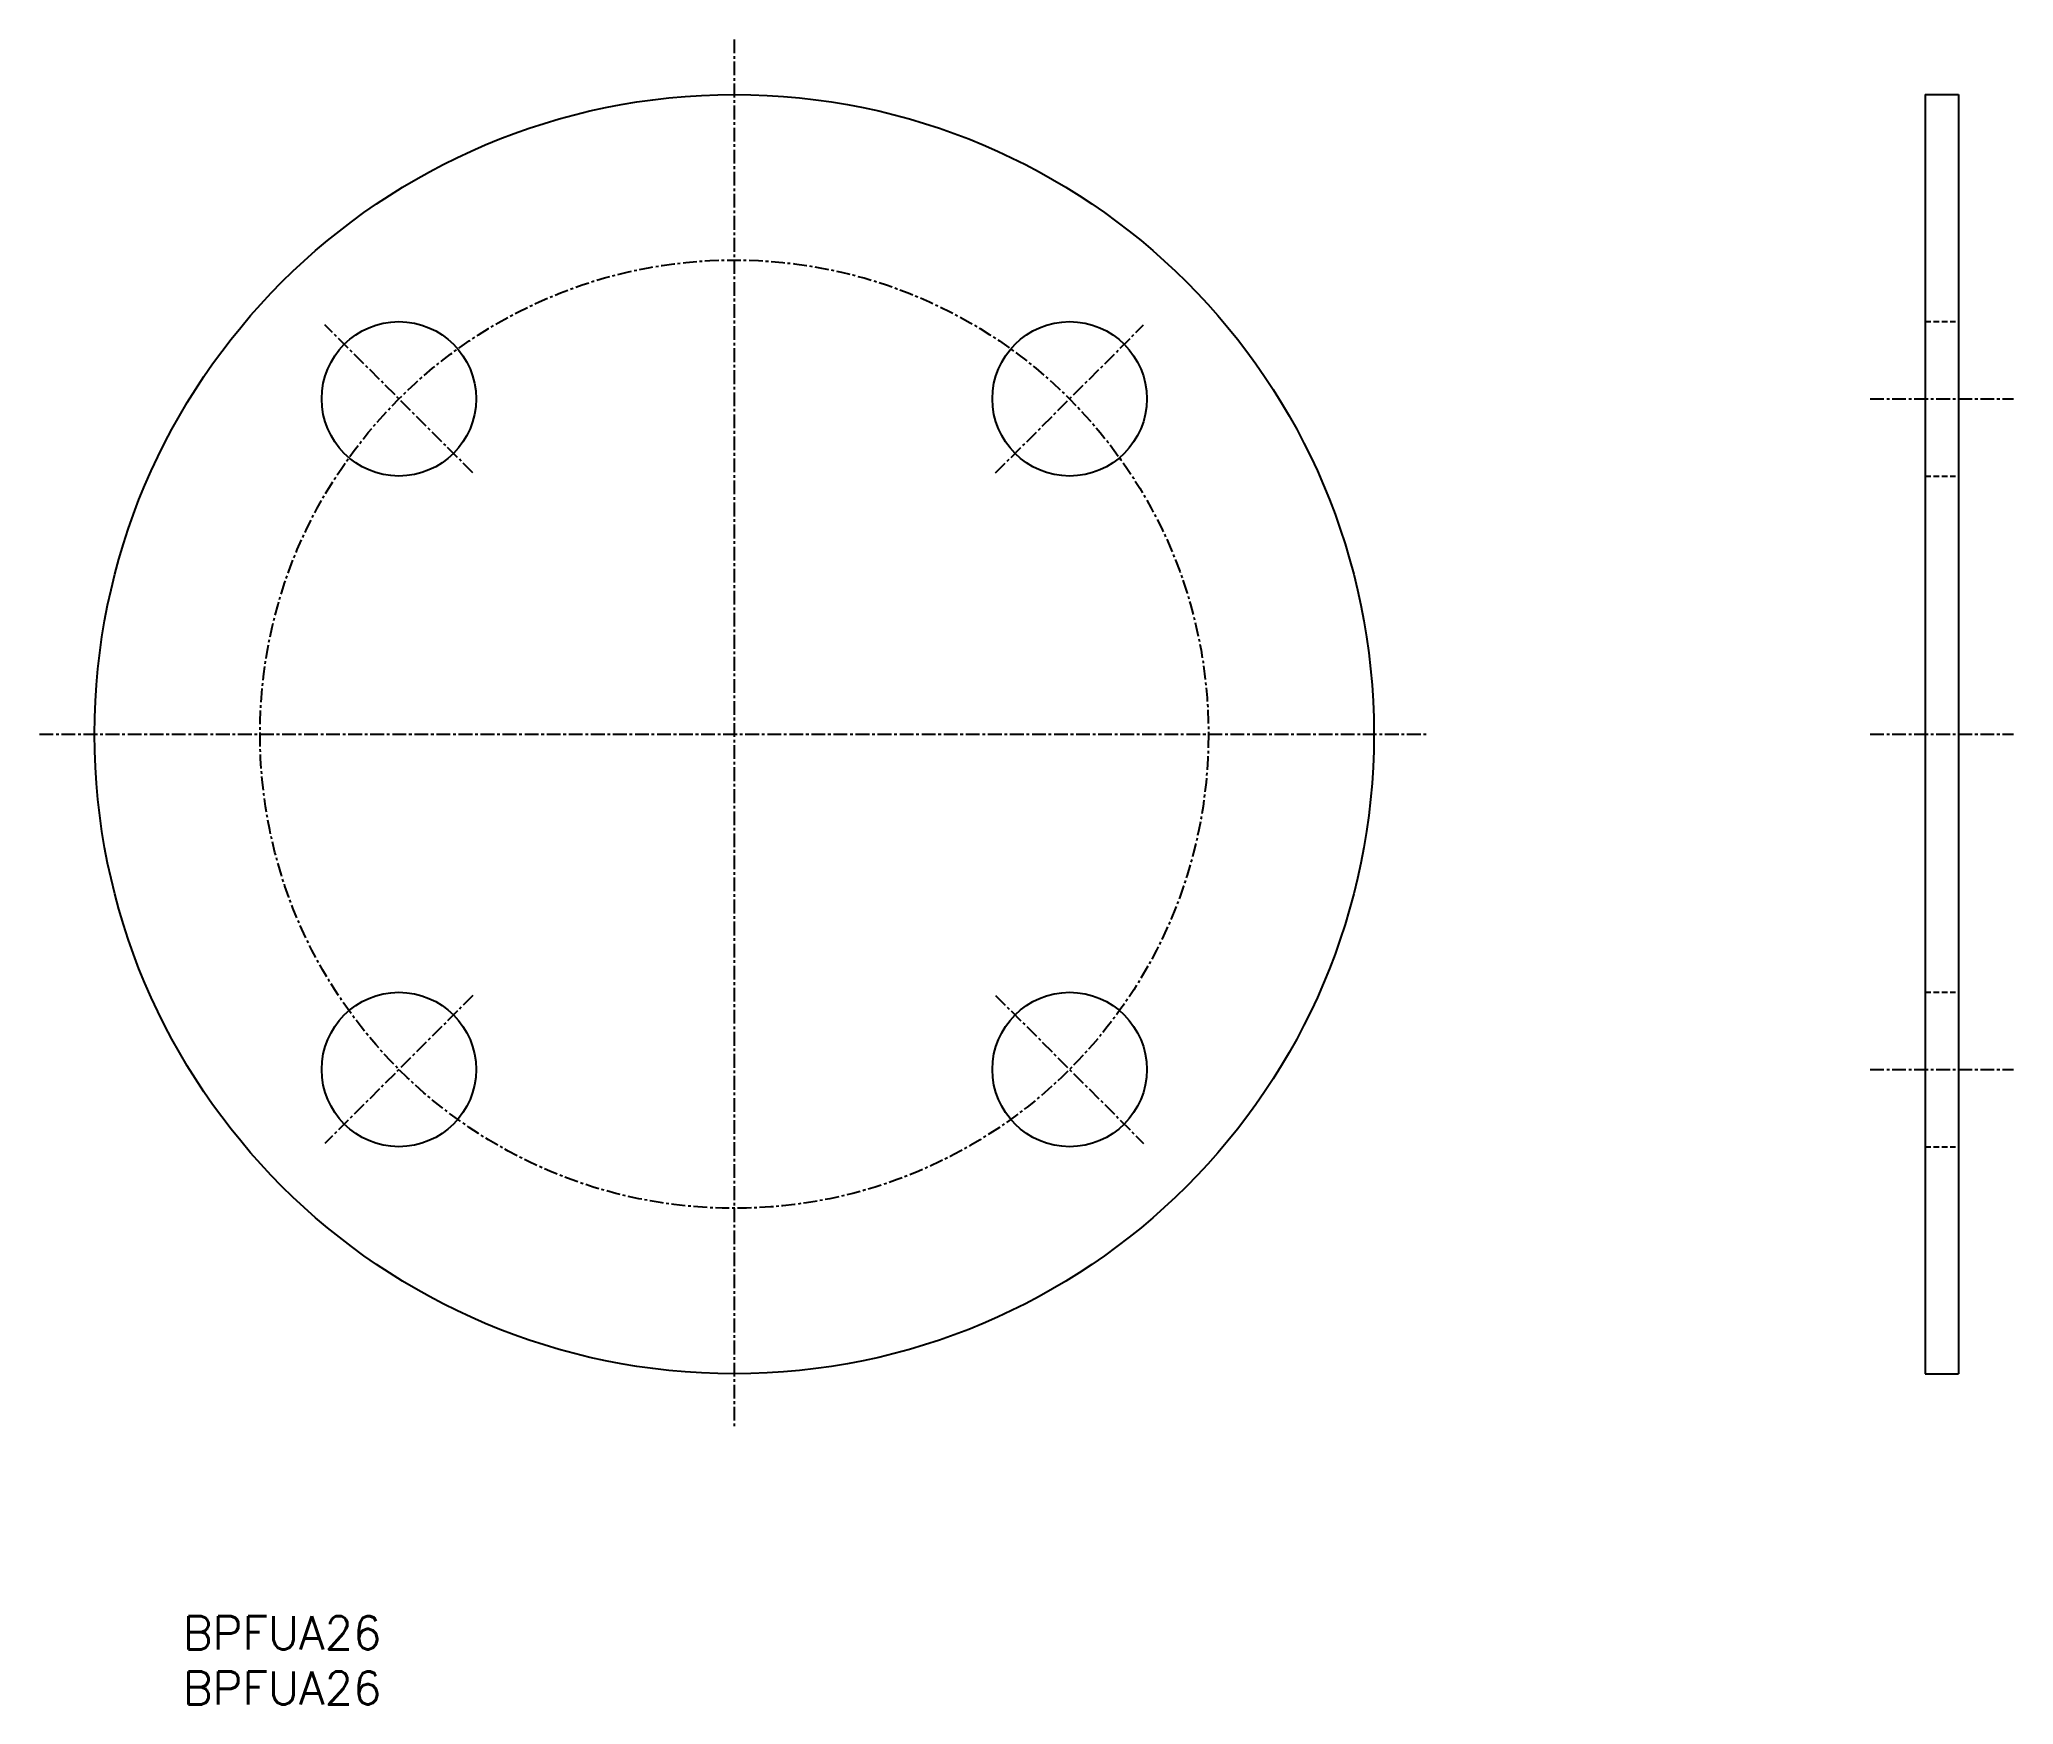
# Model space of a CAD drawing. Extents: x -13 to 166, y 0 to 151.
import ezdxf

# ---------------------------------------------------------------- set-up
doc = ezdxf.new("R2010")
doc.units = 0
doc.linetypes.add('CENTER', pattern=[2, 1.25, -0.25, 0.25, -0.25])
doc.linetypes.add('DASHED', pattern=[0.75, 0.5, -0.25])
doc.layers.get('0').update_dxf_attribs({"linetype": 'CONTINUOUS'})
doc.layers.add('CENTER', color=1, linetype='CENTER')
doc.styles.get("Standard").update_dxf_attribs({"font": 'txt.shx'})

# ---------------------------------------------------------------- blocks, each defined once
blk = doc.blocks.new('*U4')
at = {"color": 7, "linetype": 'CONTINUOUS'}
blk.add_text('BPFUA26', height=3, dxfattribs=at).set_placement((0, 0))
blk = doc.blocks.new('*U5')
at = {"color": 7, "linetype": 'CONTINUOUS'}
blk.add_text('BPFUA26', height=3, dxfattribs=at).set_placement((0, 5))

msp = doc.modelspace()

# ---------------------------------------------------------------- linework, layer by layer
at = {"color": 7, "linetype": 'CONTINUOUS'}
for p, q in [((158, 146), (158, 30)), ((158, 146), (161, 146)), ((161, 146), (161, 30)), ((158, 30), (161, 30))]:
    msp.add_line(p, q, dxfattribs=at)
at = {"color": 3, "linetype": 'DASHED'}
for p, q in [((158, 125.41), (161, 125.41)), ((158, 111.41), (161, 111.41)), ((158, 64.59), (161, 64.59)), ((158, 50.59), (161, 50.59))]:
    msp.add_line(p, q, dxfattribs=at)
at = {"color": 7, "linetype": 'CONTINUOUS'}
for centre, radius in [((50, 88), 58), ((19.59, 118.41), 7), ((80.41, 118.41), 7), ((19.59, 57.59), 7), ((80.41, 57.59), 7)]:
    msp.add_circle(centre, radius, dxfattribs=at)
at = {"layer": 'CENTER', "color": 1, "linetype": 'CENTER'}
for p, q in [((50, 151), (50, 25)), ((26.31, 111.69), (12.88, 125.12)), ((73.69, 111.69), (87.12, 125.12)), ((153, 118.41), (166, 118.41)), ((-13, 88), (113, 88)), ((153, 88), (166, 88)), ((26.31, 64.31), (12.88, 50.88)), ((73.69, 64.31), (87.12, 50.88)), ((153, 57.59), (166, 57.59))]:
    msp.add_line(p, q, dxfattribs=at)
msp.add_circle((50, 88), 43, dxfattribs=at)

# ---------------------------------------------------------------- block references
at = {"color": 7, "linetype": 'CONTINUOUS'}
for name in ['*U5', '*U4']:
    msp.add_blockref(name, (0, 0), dxfattribs=at)

doc.saveas('drawing.dxf')
